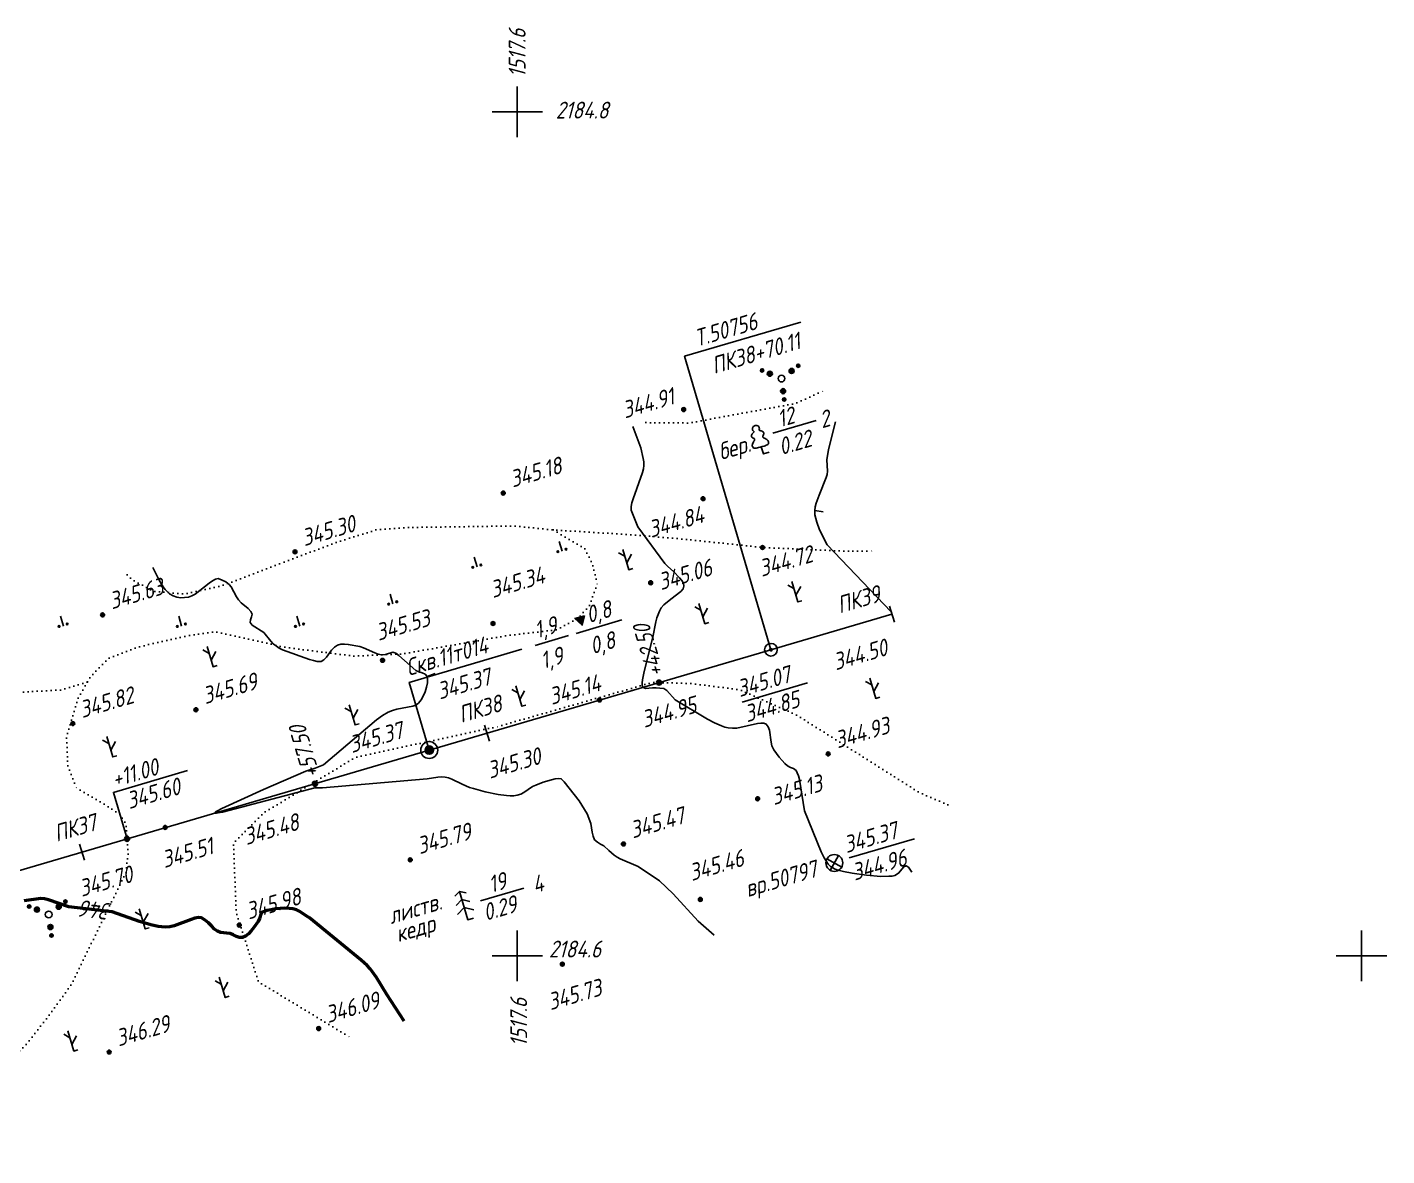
# Model space of a CAD drawing. Extents: x 1515794 to 1517806, y 2183977 to 2184820.
# Drawn here: x 1517483.9 to 1517806, y 2184552.6 to 2184820.1 of the extents above; entities that cross this region are included whole.
import ezdxf
from ezdxf.enums import TextEntityAlignment as Align

# ---------------------------------------------------------------- set-up
doc = ezdxf.new("R2010")
doc.units = 0
doc.linetypes.add('ИИDot', pattern=[1, 0, -1])
for name, color, linetype, lineweight in [('ИИ_ГЕОПУНКТ_025', 7, 'Continuous', 25), ('ИИ_ГЕОСЕТКА_025', 3, 'Continuous', 25), ('ИИ_КОНТУР_025', 7, 'ИИDot', 25), ('ИИ_ОТМЕТКА_025', 7, 'Continuous', 25), ('ИИ_ПИКЕТАЖ_025', 7, 'Continuous', 25), ('ИИ_РЕЛЬЕФ_025', 34, 'Continuous', 25), ('ИИ_РЕЛЬЕФ_050', 34, 'Continuous', 50), ('ИИ_СКВАЖИНА_025', 7, 'Continuous', 25), ('ИИ_ТРАССА_ТРУБ_025', 7, 'Continuous', 25), ('ИИ_УГОДЬЯ_025', 7, 'Continuous', 25)]:
    doc.layers.add(name, color=color, linetype=linetype, lineweight=lineweight)
doc.styles.add('VNIPISIMPLEXCUR', font='simplex.shx', dxfattribs={"width": 0.8, "oblique": 15})

# ---------------------------------------------------------------- blocks, each defined once
blk = doc.blocks.new('ИИ053952')
at = {"linetype": 'Continuous', "lineweight": 25}
h = blk.add_hatch(color=0, dxfattribs=at)
edge = h.paths.add_edge_path()
edge.add_arc((-1.31, 2.13), 0.2, 0, 360)
h = blk.add_hatch(color=0, dxfattribs=at)
edge = h.paths.add_edge_path()
edge.add_arc((-0.79, 1.28), 0.3, 0, 360)
h = blk.add_hatch(color=0, dxfattribs=at)
edge = h.paths.add_edge_path()
edge.add_arc((1.5, 0.04), 0.3, 0, 360)
h = blk.add_hatch(color=0, dxfattribs=at)
edge = h.paths.add_edge_path()
edge.add_arc((2.5, 0.07), 0.2, 0, 360)
h = blk.add_hatch(color=0, dxfattribs=at)
edge = h.paths.add_edge_path()
edge.add_arc((-0.71, -1.32), 0.3, 0, 360)
h = blk.add_hatch(color=0, dxfattribs=at)
edge = h.paths.add_edge_path()
edge.add_arc((-1.19, -2.2), 0.2, 0, 360)
at = {"color": 0, "linetype": 'Continuous', "lineweight": 25}
for centre, radius in [((-1.31, 2.13), 0.2), ((-0.79, 1.28), 0.3), ((0, 0), 0.4), ((1.5, 0.04), 0.3), ((2.5, 0.07), 0.2), ((-0.71, -1.32), 0.3), ((-1.19, -2.2), 0.2)]:
    blk.add_circle(centre, radius, dxfattribs=at)
blk = doc.blocks.new('ИИ05407')
at = {"linetype": 'Continuous', "lineweight": 25}
h = blk.add_hatch(color=0, dxfattribs=at)
edge = h.paths.add_edge_path()
edge.add_arc((-0.5, 0.1), 0.1, 0, 360)
h = blk.add_hatch(color=0, dxfattribs=at)
edge = h.paths.add_edge_path()
edge.add_arc((0.5, 0.1), 0.1, 0, 360)
at = {"color": 0, "linetype": 'Continuous', "lineweight": 25}
blk.add_lwpolyline([(0, 0), (0, 1.2)], dxfattribs=at)
for centre in [(-0.5, 0.1), (0.5, 0.1)]:
    blk.add_circle(centre, 0.1, dxfattribs=at)
blk = doc.blocks.new('PICKET')
at = {"color": 0, "linetype": 'Continuous', "lineweight": 25}
for p, q in [((-0.23, 0), (0.23, 0)), ((0, 0.23), (0, -0.23))]:
    blk.add_line(p, q, dxfattribs=at)
blk.add_circle((0, 0), 0.23, dxfattribs=at)
at = {"color": 0, "linetype": 'Continuous', "style": 'VNIPISIMPLEXCUR', "oblique": 15, "width": 0.8}
blk.add_attdef('OTMETKA', (1.25, 0.3), '', height=2, dxfattribs=at)
at = {"color": 8, "linetype": 'Continuous', "style": 'VNIPISIMPLEXCUR', "oblique": 15, "width": 0.8, "flags": 1}
blk.add_attdef('NOMER', (1.25, -2.7), '', height=2, dxfattribs=at)
blk = doc.blocks.new('ИИ05383')
at = {"color": 0, "linetype": 'Continuous', "lineweight": 25}
for points in [[(0, 1.66), (-0.59, 2.25)], [(0.5, 0), (0, 0), (0, 2.5)], [(0, 0.83), (0.83, 1.66)]]:
    blk.add_lwpolyline(points, dxfattribs=at)
blk = doc.blocks.new('ИИ053672А')
at = {"color": 0, "linetype": 'Continuous'}
for points in [[(0.7, 3.1), (0, 3.5), (-0.7, 3.1)], [(0, 3.5), (0, 0), (0.7, 0)], [(0.85, 2.01), (0, 2.5), (-0.85, 2.01)], [(1, 0.92), (0, 1.5), (-1, 0.92)]]:
    blk.add_lwpolyline(points, dxfattribs=at)
at = {"color": 0, "linetype": 'Continuous', "style": 'VNIPISIMPLEXCUR', "oblique": 15, "width": 0.8}
blk.add_attdef('RACE1', text='', height=2, dxfattribs=at).set_placement((-2, 2.25), align=Align.RIGHT)
blk.add_attdef('HEIGHT', (2, 2.25), '', height=2, dxfattribs=at)
blk.add_attdef('DISTANCE', text='', height=2, dxfattribs=at).set_placement((8.5, 1.75), align=Align.MIDDLE_LEFT)
blk.add_attdef('RACE2', text='', height=2, dxfattribs=at).set_placement((-2, 1.25), align=Align.TOP_RIGHT)
blk.add_attdef('THICKNESS', text='', height=2, dxfattribs=at).set_placement((2, 1.25), align=Align.TOP_LEFT)
blk = doc.blocks.new('ИИ050052Р')
at = {"linetype": 'Continuous', "lineweight": 25}
h = blk.add_hatch(color=0, dxfattribs=at)
edge = h.paths.add_edge_path()
edge.add_arc((0, 0), 0.15, 0, 360)
at = {"color": 0, "linetype": 'Continuous', "lineweight": 25}
for radius in [0.75, 0.15]:
    blk.add_circle((0, 0), radius, dxfattribs=at)
at = {"color": 0, "linetype": 'Continuous', "style": 'VNIPISIMPLEXCUR', "oblique": 15, "width": 0.8}
for tag, p in [('CENTRE', (1.45, 0.7)), ('HEIGHT', (1.45, -2.7))]:
    blk.add_attdef(tag, p, '', height=2, dxfattribs=at)
for tag, p in [('NUMBER', (-2, -1)), ('STATIONING', (-2, -4.4)), ('ALPHA', (-2, -7.8))]:
    blk.add_attdef(tag, text='', height=2, dxfattribs=at).set_placement(p, align=Align.RIGHT)
at = {"color": 253, "linetype": 'Continuous', "style": 'VNIPISIMPLEXCUR', "oblique": 15, "width": 0.8, "flags": 1}
blk.add_attdef('NOTE', text='', height=1.6, dxfattribs=at).set_placement((-2, -10.8), align=Align.RIGHT)
blk = doc.blocks.new('ИИ15001')
at = {"color": 0, "linetype": 'Continuous', "lineweight": 25}
blk.add_lwpolyline([(0, 1), (0, -1)], dxfattribs=at)
at = {"color": 0, "linetype": 'Continuous', "lineweight": 25, "style": 'VNIPISIMPLEXCUR', "oblique": 15, "width": 0.8}
blk.add_attdef('STATIONING', text='', height=2, dxfattribs=at).set_placement((0, 2), align=Align.CENTER)
at = {"color": 7, "linetype": 'Continuous', "lineweight": 25, "style": 'VNIPISIMPLEXCUR', "oblique": 15, "width": 0.8}
blk.add_attdef('HEIGHT', text='', height=2, dxfattribs=at).set_placement((0, -2), align=Align.TOP_CENTER)
blk = doc.blocks.new('ИИ15002')
at = {"linetype": 'Continuous', "lineweight": 25}
h = blk.add_hatch(color=0, dxfattribs=at)
edge = h.paths.add_edge_path()
edge.add_arc((0, 0), 0.3, 0, 360)
at = {"color": 0, "linetype": 'Continuous', "lineweight": 25}
blk.add_circle((0, 0), 0.3, dxfattribs=at)
at = {"color": 0, "linetype": 'Continuous', "style": 'VNIPISIMPLEXCUR', "oblique": 15, "width": 0.8}
blk.add_attdef('STATIONING', (1, 1.3), '', height=2, rotation=90, dxfattribs=at)
at = {"color": 7, "linetype": 'Continuous', "style": 'VNIPISIMPLEXCUR', "oblique": 15, "width": 0.8}
blk.add_attdef('HEIGHT', text='', height=2, dxfattribs=at).set_placement((0, -1.3), align=Align.TOP_CENTER)
blk = doc.blocks.new('ИИ25001')
at = {"linetype": 'Continuous'}
h = blk.add_hatch(color=0, dxfattribs=at)
edge = h.paths.add_edge_path()
edge.add_arc((0, 0), 0.5, 0, 360)
at = {"color": 0, "linetype": 'Continuous'}
for radius in [1, 0.5]:
    blk.add_circle((0, 0), radius, dxfattribs=at)
at = {"color": 0, "style": 'VNIPISIMPLEXCUR', "oblique": 15, "width": 0.8}
for tag, p in [('NUMBER', (2, 0.7)), ('STS', (14.22, 0.7)), ('EGWL', (38.32, 0.7)), ('TFS', (19.08, -1)), ('HEIGHT', (2, -2.7)), ('FS', (14.22, -2.7)), ('AGWL', (36.59, -2.7))]:
    blk.add_attdef(tag, p, '', height=2, dxfattribs=at)
at = {"color": 253, "style": 'VNIPISIMPLEXCUR', "oblique": 15, "width": 0.8, "flags": 1}
for tag, p in [('DATE', (-2.5, -0.8)), ('NOTE1', (-2.5, -3.2)), ('NOTE2', (-2.5, -5.6))]:
    blk.add_attdef(tag, text='', height=1.6, dxfattribs=at).set_placement(p, align=Align.RIGHT)
blk = doc.blocks.new('ИИ050117Р')
at = {"color": 0, "linetype": 'Continuous', "lineweight": 25}
for points in [[(-0.71, -0.71), (0.71, 0.71)], [(-0.71, 0.71), (0.71, -0.71)]]:
    blk.add_lwpolyline(points, dxfattribs=at)
blk.add_circle((0, 0), 1, dxfattribs=at)
at = {"color": 0, "linetype": 'Continuous', "style": 'VNIPISIMPLEXCUR', "oblique": 15, "width": 0.8}
for tag, p in [('CENTRE', (1.7, 0.7)), ('HEIGHT', (1.7, -2.7))]:
    blk.add_attdef(tag, p, '', height=2, dxfattribs=at)
blk.add_attdef('NUMBER', text='', height=2, dxfattribs=at).set_placement((-2.25, -1), align=Align.RIGHT)
at = {"color": 253, "linetype": 'Continuous', "style": 'VNIPISIMPLEXCUR', "oblique": 15, "width": 0.8, "flags": 1}
blk.add_attdef('NOTE', text='', height=1.6, dxfattribs=at).set_placement((-2.25, -4), align=Align.RIGHT)
blk = doc.blocks.new('ИИ053296')
at = {"color": 0, "linetype": 'Continuous', "lineweight": 25}
blk.add_lwpolyline([(0, 0), (1, 0)], dxfattribs=at)
blk = doc.blocks.new('ИИ05012')
at = {"color": 0, "linetype": 'Continuous', "flags": 128}
for points in [[(0, 3), (0, -3)], [(-3, 0), (3, 0)]]:
    blk.add_lwpolyline(points, dxfattribs=at)
blk = doc.blocks.new('ИИ053671А')
at = {"color": 0, "linetype": 'Continuous'}
blk.add_lwpolyline([(0, 0.88), (0.13, 0.88), (0.34, 0.88), (0.48, 0.88), (0.61, 0.89), (0.73, 0.91), (0.82, 0.94), (0.91, 1), (0.96, 1.07), (0.98, 1.15), (0.99, 1.23), (0.99, 1.29), (0.96, 1.38), (0.93, 1.45), (0.88, 1.52), (0.8, 1.61), (0.72, 1.69), (0.65, 1.77), (0.57, 1.84), (0.54, 1.89), (0.51, 1.93), (0.5, 1.97), (0.5, 1.99), (0.52, 2.02), (0.55, 2.05), (0.61, 2.12), (0.68, 2.2), (0.73, 2.29), (0.75, 2.37), (0.74, 2.44), (0.71, 2.52), (0.67, 2.58), (0.63, 2.62), (0.6, 2.65), (0.55, 2.68), (0.5, 2.71), (0.41, 2.76), (0.36, 2.79), (0.34, 2.81), (0.32, 2.83), (0.32, 2.85), (0.32, 2.87), (0.34, 2.89), (0.35, 2.93), (0.37, 2.97), (0.4, 3.03), (0.41, 3.1), (0.41, 3.19), (0.4, 3.25), (0.36, 3.32), (0.32, 3.38), (0.28, 3.41), (0.25, 3.44), (0.18, 3.48), (0.13, 3.49), (0.07, 3.5), (0, 3.5), (-0.07, 3.5), (-0.13, 3.49), (-0.18, 3.48), (-0.25, 3.44), (-0.28, 3.41), (-0.32, 3.38), (-0.36, 3.32), (-0.4, 3.25), (-0.41, 3.19), (-0.41, 3.1), (-0.4, 3.03), (-0.37, 2.97), (-0.35, 2.93), (-0.34, 2.89), (-0.32, 2.87), (-0.32, 2.85), (-0.32, 2.83), (-0.34, 2.81), (-0.36, 2.79), (-0.41, 2.76), (-0.5, 2.71), (-0.55, 2.68), (-0.6, 2.65), (-0.63, 2.62), (-0.67, 2.58), (-0.71, 2.52), (-0.74, 2.44), (-0.75, 2.37), (-0.73, 2.29), (-0.68, 2.2), (-0.61, 2.12), (-0.55, 2.05), (-0.52, 2.02), (-0.5, 1.99), (-0.5, 1.97), (-0.51, 1.93), (-0.54, 1.89), (-0.57, 1.84), (-0.65, 1.77), (-0.72, 1.69), (-0.8, 1.61), (-0.88, 1.52), (-0.93, 1.45), (-0.96, 1.38), (-0.99, 1.29), (-0.99, 1.23), (-0.98, 1.15), (-0.96, 1.07), (-0.91, 1), (-0.82, 0.94), (-0.73, 0.91), (-0.61, 0.89), (-0.48, 0.88), (-0.34, 0.88), (-0.13, 0.88)], close=True, dxfattribs=at)
blk.add_lwpolyline([(0, 0.88), (0, 0), (0.7, 0)], dxfattribs=at)
at = {"color": 0, "linetype": 'Continuous', "style": 'VNIPISIMPLEXCUR', "oblique": 15, "width": 0.8}
blk.add_attdef('RACE1', text='', height=2, dxfattribs=at).set_placement((-2, 2.25), align=Align.RIGHT)
blk.add_attdef('HEIGHT', (2, 2.25), '', height=2, dxfattribs=at)
blk.add_attdef('DISTANCE', text='', height=2, dxfattribs=at).set_placement((8.5, 1.75), align=Align.MIDDLE_LEFT)
blk.add_attdef('RACE2', text='', height=2, dxfattribs=at).set_placement((-2, 1.25), align=Align.TOP_RIGHT)
blk.add_attdef('THICKNESS', text='', height=2, dxfattribs=at).set_placement((2, 1.25), align=Align.TOP_LEFT)
blk = doc.blocks.new('ИИ25002')
at = {"linetype": 'Continuous', "lineweight": 25}
blk.add_hatch(color=0, dxfattribs=at).paths.add_polyline_path([(0.58, 1), (-0.58, 1), (0, 0)])
at = {"color": 0, "linetype": 'Continuous', "lineweight": 25, "flags": 128}
blk.add_lwpolyline([(0.58, 1), (-0.58, 1), (0, 0)], close=True, dxfattribs=at)

msp = doc.modelspace()

# ---------------------------------------------------------------- linework, layer by layer
at = {"layer": 'ИИ_ГЕОПУНКТ_025'}
for points in [[(1517660.08, 2184672.54), (1517639.646, 2184742.099), (1517667.175, 2184750.186)], [(1517653.256, 2184660.144), (1517668.732, 2184664.69)], [(1517678.647, 2184623.197), (1517694.123, 2184627.743)]]:
    msp.add_lwpolyline(points, dxfattribs=at)
at = {"layer": 'ИИ_КОНТУР_025', "flags": 128}
for points in [[(1517630.417, 2184726.361), (1517640.716, 2184726.259), (1517665.872, 2184730.882), (1517673.138, 2184734.138)], [(1517608.472, 2184700.922), (1517615.976, 2184696.487), (1517617.772, 2184692.896), (1517618.935, 2184688.144), (1517617.138, 2184683.076), (1517614.496, 2184680.013), (1517609.318, 2184677.268), (1517597.693, 2184675.895), (1517572.846, 2184671.551), (1517561.326, 2184671.023), (1517544.734, 2184673.135), (1517528.431, 2184676.825), (1517521.54, 2184675.775), (1517510.51, 2184673.26), (1517503.182, 2184670.524), (1517498.815, 2184666.086), (1517495.928, 2184660.982), (1517493.21, 2184652), (1517493.489, 2184645.033), (1517495.534, 2184639.831), (1517500.74, 2184636.766), (1517505.761, 2184633.607), (1517507.248, 2184631.378), (1517507.804, 2184624.278), (1517507.246, 2184619.726), (1517494.348, 2184593.216), (1517488.977, 2184585.749), (1517484.073, 2184579.449), (1517474.368, 2184569.728), (1517467.595, 2184560.861), (1517464.75, 2184552.61)], [(1517507.555, 2184690.26), (1517508.553, 2184689.245), (1517513.721, 2184686.391), (1517521.251, 2184685.731), (1517529.903, 2184687.645), (1517556.672, 2184697.823), (1517566.712, 2184700.991), (1517574.572, 2184701.519), (1517599.067, 2184701.872), (1517608.472, 2184700.922), (1517628.269, 2184699.709), (1517641.088, 2184698.581), (1517658.1, 2184696.76), (1517678.75, 2184695.854), (1517684.358, 2184695.944)], [(1517498.096, 2184664.815), (1517491.994, 2184663.002), (1517460.718, 2184661.304), (1517414.823, 2184660.964), (1517408.181, 2184661.062)], [(1517702.031, 2184635.785), (1517695.283, 2184638.659), (1517666.344, 2184656.964), (1517652.602, 2184663.078), (1517641.171, 2184664.526), (1517632.027, 2184664.795), (1517595.206, 2184654.282), (1517561.673, 2184647.055), (1517539.975, 2184633.914), (1517532.742, 2184626.687), (1517533.4, 2184610.261), (1517538.66, 2184593.835), (1517560.348, 2184580.7)]]:
    msp.add_lwpolyline(points, dxfattribs=at)
at = {"layer": 'ИИ_ПИКЕТАЖ_025', "color": 4, "elevation": 345.6}
msp.add_lwpolyline([(1517507.535, 2184627.718), (1517504.301, 2184638.728), (1517521.856, 2184643.885)], dxfattribs=at)
at = {"layer": 'ИИ_РЕЛЬЕФ_025'}
for points, elevation in [([(1517693.447, 2184619.807), (1517692.655, 2184621.031), (1517692.106, 2184621.353), (1517691.546, 2184621.077), (1517690.347, 2184619.584), (1517689.422, 2184619.044), (1517688.792, 2184618.92), (1517688.017, 2184618.846), (1517686.123, 2184618.831), (1517682.765, 2184619.085), (1517679.332, 2184619.575), (1517677.306, 2184619.98), (1517675.703, 2184620.411), (1517675.116, 2184620.627), (1517674.183, 2184621.132), (1517673.627, 2184621.728), (1517672.689, 2184623.199), (1517671.965, 2184624.635), (1517668.025, 2184634.36), (1517666.817, 2184641.758), (1517666.596, 2184642.62), (1517666.34, 2184643.346), (1517666.043, 2184643.906), (1517665.425, 2184644.425), (1517664.73, 2184644.641), (1517664.008, 2184645.022), (1517663.402, 2184645.588), (1517662.738, 2184646.294), (1517662.057, 2184647.101), (1517661.401, 2184647.969), (1517660.809, 2184648.858), (1517660.323, 2184649.729), (1517660.112, 2184650.631), (1517659.723, 2184653.512), (1517659.458, 2184654.29), (1517658.992, 2184654.879), (1517658.428, 2184655.114), (1517657.73, 2184655.165), (1517656.921, 2184655.075), (1517651.968, 2184653.976), (1517650.95, 2184653.922), (1517649.975, 2184654.022), (1517649.18, 2184654.217), (1517648.374, 2184654.482), (1517646.733, 2184655.187), (1517645.061, 2184656.075), (1517637.435, 2184660.705), (1517635.398, 2184662.843), (1517634.677, 2184663.318), (1517633.798, 2184663.447), (1517632.91, 2184663.524), (1517632.013, 2184663.551), (1517630.355, 2184663.39), (1517629.734, 2184663.635), (1517629.597, 2184664.062), (1517629.579, 2184664.675), (1517629.663, 2184665.446), (1517630.058, 2184667.343), (1517632.112, 2184675.534), (1517632.848, 2184679.19), (1517633.079, 2184680.064), (1517633.35, 2184680.904), (1517633.674, 2184681.7), (1517634.061, 2184682.442), (1517634.742, 2184683.143), (1517636.398, 2184684.488), (1517638.76, 2184686.366), (1517639.256, 2184686.979), (1517639.461, 2184687.626), (1517639.354, 2184688.28), (1517639.001, 2184688.943), (1517638.461, 2184689.613), (1517637.042, 2184690.963), (1517635.547, 2184692.316), (1517634.912, 2184692.989), (1517628.543, 2184701.702), (1517626.943, 2184705.629), (1517626.986, 2184706.459), (1517627.167, 2184707.344), (1517627.45, 2184708.268), (1517629.646, 2184714.553), (1517629.858, 2184715.385), (1517629.967, 2184716.22), (1517629.943, 2184717.048), (1517629.82, 2184717.878), (1517629.275, 2184720.373), (1517627.345, 2184725.458)], 345), ([(1517688.584, 2184681.559), (1517673.379, 2184697.377), (1517671.628, 2184700.976), (1517670.966, 2184702.761), (1517670.684, 2184703.635), (1517670.496, 2184704.535), (1517670.456, 2184705.521), (1517670.568, 2184706.367), (1517670.803, 2184707.275), (1517671.504, 2184709.207), (1517673.184, 2184713.377), (1517673.383, 2184714.066), (1517673.456, 2184714.857), (1517673.364, 2184717.544), (1517673.722, 2184719.974), (1517675.359, 2184726.579)], 344.5), ([(1517646.608, 2184604.898), (1517642.834, 2184608.239), (1517636.925, 2184614.666), (1517633.662, 2184617.798), (1517628.616, 2184621.187), (1517624.364, 2184622.975), (1517623.618, 2184623.395), (1517622.924, 2184623.881), (1517621.698, 2184624.951), (1517620.508, 2184626.043), (1517619.721, 2184626.478), (1517618.981, 2184626.967), (1517618.298, 2184627.519), (1517617.943, 2184628.329), (1517617.747, 2184629.317), (1517617.45, 2184631.4), (1517616.549, 2184633.686), (1517614.68, 2184636.728), (1517611.073, 2184641.228), (1517610.401, 2184641.947), (1517609.783, 2184642.015), (1517608.995, 2184641.934), (1517608.089, 2184641.739), (1517606.137, 2184641.136), (1517604.356, 2184640.472), (1517603.595, 2184640.093), (1517601.567, 2184638.671), (1517600.822, 2184638.286), (1517599.965, 2184638.037), (1517599.196, 2184637.952), (1517598.343, 2184637.94), (1517597.423, 2184637.993), (1517595.448, 2184638.256), (1517592.394, 2184638.903), (1517589.625, 2184639.628), (1517588.697, 2184639.93), (1517586.932, 2184640.705), (1517584.476, 2184641.871), (1517583.699, 2184642.148), (1517582.938, 2184642.322), (1517582.035, 2184642.384), (1517581.176, 2184642.326), (1517578.676, 2184641.946), (1517553.878, 2184639.827), (1517552.009, 2184639.831), (1517530.183, 2184634.06), (1517529.095, 2184633.868), (1517528.727, 2184633.833), (1517528.488, 2184633.844), (1517528.387, 2184633.903), (1517528.432, 2184634.016), (1517528.621, 2184634.18), (1517528.946, 2184634.392), (1517529.961, 2184634.943), (1517539.857, 2184639.391), (1517549.862, 2184643.78), (1517552.118, 2184644.483), (1517554.112, 2184645.243), (1517566.668, 2184655.94), (1517568.085, 2184656.927), (1517569.42, 2184657.727), (1517570.446, 2184658.179), (1517571.474, 2184658.472), (1517575.219, 2184659.13), (1517575.968, 2184659.433), (1517576.604, 2184659.899), (1517577.194, 2184660.631), (1517577.719, 2184661.556), (1517578.157, 2184662.593), (1517578.487, 2184663.661), (1517578.687, 2184664.678), (1517578.737, 2184665.563), (1517578.613, 2184666.236), (1517578.148, 2184666.73), (1517577.478, 2184667.074), (1517576.678, 2184667.324), (1517575.93, 2184667.612), (1517571.951, 2184671.203), (1517571.207, 2184671.695), (1517570.511, 2184671.978), (1517568.759, 2184671.434), (1517567.793, 2184671.35), (1517567.033, 2184671.503), (1517566.212, 2184671.816), (1517563.56, 2184673.027), (1517562.674, 2184673.296), (1517559.957, 2184673.817), (1517559.054, 2184673.88), (1517558.192, 2184673.829), (1517557.395, 2184673.628), (1517556.665, 2184673.165), (1517555.998, 2184672.451), (1517554.772, 2184670.802), (1517554.17, 2184670.13), (1517553.545, 2184669.738), (1517552.609, 2184669.791), (1517551.672, 2184669.96), (1517550.735, 2184670.226), (1517544.381, 2184672.552), (1517543.614, 2184672.936), (1517542.934, 2184673.351), (1517542.185, 2184673.952), (1517541.564, 2184674.6), (1517539.922, 2184676.623), (1517537.205, 2184678.37), (1517536.721, 2184678.995), (1517536.798, 2184679.642), (1517537.027, 2184680.318), (1517537.213, 2184681.002), (1517536.846, 2184681.637), (1517536.195, 2184682.29), (1517534.594, 2184683.652), (1517533.923, 2184684.363), (1517533.438, 2184685.102), (1517532.202, 2184687.426), (1517531.711, 2184688.026), (1517530.925, 2184688.646), (1517530.042, 2184689.049), (1517529.138, 2184689.401), (1517528.505, 2184689.242), (1517527.79, 2184688.863), (1517527.012, 2184688.324), (1517523.661, 2184685.747), (1517522.858, 2184685.293), (1517522.109, 2184685.033), (1517521.159, 2184684.89), (1517520.238, 2184684.867), (1517519.341, 2184684.99), (1517518.465, 2184685.286), (1517517.607, 2184685.784), (1517517.091, 2184686.224), (1517516.588, 2184686.785), (1517516.097, 2184687.452), (1517515.142, 2184689.042), (1517513.64, 2184692.048)], 345.5)]:
    msp.add_lwpolyline(points, dxfattribs=dict(at, elevation=elevation))
at = {"layer": 'ИИ_РЕЛЬЕФ_050', "elevation": 346}
msp.add_lwpolyline([(1517573.221, 2184584.482), (1517569.052, 2184590.865), (1517566.614, 2184594.875), (1517565.613, 2184596.299), (1517565.102, 2184596.934), (1517564.415, 2184597.68), (1517563.01, 2184598.949), (1517550.781, 2184609.02), (1517550.005, 2184609.485), (1517548.492, 2184610.475), (1517547.679, 2184610.879), (1517546.776, 2184611.141), (1517545.913, 2184611.239), (1517544.906, 2184611.262), (1517543.817, 2184611.216), (1517542.708, 2184611.106), (1517541.64, 2184610.938), (1517540.675, 2184610.718), (1517539.875, 2184610.45), (1517539.301, 2184610.139), (1517538.895, 2184608.844), (1517538.577, 2184608.142), (1517537.596, 2184606.723), (1517536.958, 2184605.931), (1517536.274, 2184605.204), (1517535.584, 2184604.636), (1517534.926, 2184604.318), (1517534.188, 2184604.355), (1517533.442, 2184604.58), (1517532.691, 2184604.95), (1517531.941, 2184605.267), (1517529.687, 2184605.568), (1517528.939, 2184605.83), (1517528.224, 2184606.356), (1517527.549, 2184607.103), (1517526.804, 2184607.808), (1517526.02, 2184608.465), (1517525.198, 2184609.011), (1517524.434, 2184609.064), (1517523.599, 2184608.927), (1517522.704, 2184608.65), (1517518.716, 2184607.127), (1517517.669, 2184606.889), (1517516.621, 2184606.808), (1517515.794, 2184606.853), (1517514.944, 2184606.96), (1517513.189, 2184607.332), (1517510.457, 2184608.172), (1517503.99, 2184610.395), (1517493.765, 2184611.587), (1517488.955, 2184613.258), (1517488.006, 2184613.481), (1517487.069, 2184613.602), (1517483.184, 2184613.024)], dxfattribs=at)
at = {"layer": 'ИИ_СКВАЖИНА_025', "flags": 128}
for points in [[(1517613.952, 2184676.425), (1517624.79, 2184679.608)], [(1517604.189, 2184673.556), (1517612.097, 2184675.879)], [(1517579.131, 2184648.755), (1517574.414, 2184664.81), (1517601.065, 2184672.639)]]:
    msp.add_lwpolyline(points, dxfattribs=at)
at = {"layer": 'ИИ_ТРАССА_ТРУБ_025', "color": 4}
msp.add_lwpolyline([(1517313.463, 2184570.686), (1517415.31, 2184600.62), (1517660.08, 2184672.54), (1517688.758, 2184680.966)], dxfattribs=at)
at = {"layer": 'ИИ_УГОДЬЯ_025'}
for points in [[(1517660.561, 2184723.85), (1517670.825, 2184726.865)], [(1517591.286, 2184612.996), (1517601.55, 2184616.011)]]:
    msp.add_lwpolyline(points, dxfattribs=at)

# ---------------------------------------------------------------- block references
at = {"layer": 'ИИ_ГЕОПУНКТ_025'}
ref = msp.add_blockref('ИИ050052Р', (1517660.08, 2184672.54, 344.85), dxfattribs=dict(at, xscale=2, yscale=2, zscale=2, rotation=16.37083333333333))
ref.add_attrib('NUMBER', 'Т.50756', dxfattribs={"layer": '0', "color": 0, "linetype": 'Continuous', "height": 4, "rotation": 16.37083, "style": 'VNIPISIMPLEXCUR', "oblique": 15, "width": 0.8}).set_placement((1517657.191, 2184748.613), align=Align.RIGHT)
ref.add_attrib('CENTRE', '345.07', (1517652.696, 2184661.293), dxfattribs={"layer": '0', "color": 0, "linetype": 'Continuous', "height": 4, "rotation": 16.37083, "style": 'VNIPISIMPLEXCUR', "oblique": 15, "width": 0.8})
ref.add_attrib('HEIGHT', '344.85', (1517654.433, 2184655.311), dxfattribs={"layer": '0', "color": 0, "linetype": 'Continuous', "height": 4, "rotation": 16.37083, "style": 'VNIPISIMPLEXCUR', "oblique": 15, "width": 0.8})
ref.add_attrib('STATIONING', 'ПК38+70.11', dxfattribs={"layer": '0', "color": 0, "linetype": 'Continuous', "height": 4, "rotation": 16.37083, "style": 'VNIPISIMPLEXCUR', "oblique": 15, "width": 0.8}).set_placement((1517667.352, 2184743.935), align=Align.RIGHT)
ref = msp.add_blockref('ИИ050117Р', (1517675.11, 2184622.01, 344.96), dxfattribs=dict(at, xscale=2, yscale=2, zscale=2, rotation=16.37076308849691))
ref.add_attrib('NUMBER', 'вр.50797', dxfattribs={"layer": '0', "color": 0, "linetype": 'Continuous', "height": 4, "rotation": 16.37076, "style": 'VNIPISIMPLEXCUR', "oblique": 15, "width": 0.8}).set_placement((1517671.356, 2184618.823), align=Align.RIGHT)
ref.add_attrib('CENTRE', '345.37', (1517677.978, 2184624.312), dxfattribs={"layer": '0', "color": 0, "linetype": 'Continuous', "height": 4, "rotation": 16.37076, "style": 'VNIPISIMPLEXCUR', "oblique": 15, "width": 0.8})
ref.add_attrib('HEIGHT', '344.96', (1517679.894, 2184617.787), dxfattribs={"layer": '0', "color": 0, "linetype": 'Continuous', "height": 4, "rotation": 16.37076, "style": 'VNIPISIMPLEXCUR', "oblique": 15, "width": 0.8})
at = {"layer": 'ИИ_ГЕОСЕТКА_025', "xscale": 2, "yscale": 2, "zscale": 2}
for p in [(1517600, 2184800), (1517600, 2184600), (1517800, 2184600)]:
    msp.add_blockref('ИИ05012', p, dxfattribs=at)
at = {"layer": 'ИИ_ОТМЕТКА_025'}
ref = msp.add_blockref('PICKET', (1517639.41, 2184729.45, 344.91), dxfattribs=dict(at, xscale=2, yscale=2, zscale=2, rotation=16.37083333333333))
ref.add_attrib('OTMETKA', '344.91', (1517625.51, 2184727.317, 344.91), dxfattribs={"layer": '0', "color": 0, "linetype": 'Continuous', "height": 4, "rotation": 16.37083, "style": 'VNIPISIMPLEXCUR', "oblique": 15, "width": 0.8})
at = {"layer": 'ИИ_ОТМЕТКА_025', "xscale": 2, "yscale": 2, "zscale": 2, "rotation": 16.37083333333333}
for p, values in [((1517596.67, 2184709.66, 345.18), {'OTMETKA': '345.18'}), ((1517547.33, 2184695.75, 345.3), {'OTMETKA': '345.30'}), ((1517501.74, 2184680.8, 345.63), {'OTMETKA': '345.63'}), ((1517523.85, 2184658.32, 345.69), {'OTMETKA': '345.69'}), ((1517494.68, 2184655.03, 345.82), {'OTMETKA': '345.82'}), ((1517673.65, 2184647.85, 344.93), {'OTMETKA': '344.93'}), ((1517574.64, 2184622.76, 345.79), {'OTMETKA': '345.79'}), ((1517625.133, 2184626.502, 345.47), {'OTMETKA': '345.47'}), ((1517534.121, 2184607.282, 345.98), {'OTMETKA': '345.98'}), ((1517552.94, 2184582.76, 346.09), {'OTMETKA': '346.09'}), ((1517503.3, 2184577.2, 346.29), {'OTMETKA': '346.29'})]:
    msp.add_blockref('PICKET', p, dxfattribs=at).add_auto_attribs(values)
at = {"layer": 'ИИ_ОТМЕТКА_025'}
ref = msp.add_blockref('PICKET', (1517644, 2184708.33, 344.84), dxfattribs=dict(at, xscale=2, yscale=2, zscale=2, rotation=16.37083333333333))
ref.add_attrib('OTMETKA', '344.84', (1517631.703, 2184699.037, 344.84), dxfattribs={"layer": '0', "color": 0, "linetype": 'Continuous', "height": 4, "rotation": 16.37083, "style": 'VNIPISIMPLEXCUR', "oblique": 15, "width": 0.8})
ref = msp.add_blockref('PICKET', (1517658.1, 2184696.76, 344.72), dxfattribs=dict(at, xscale=2, yscale=2, zscale=2, rotation=16.37083333333333))
ref.add_attrib('OTMETKA', '344.72', (1517657.903, 2184689.785, 344.72), dxfattribs={"layer": '0', "color": 0, "linetype": 'Continuous', "height": 4, "rotation": 16.37083, "style": 'VNIPISIMPLEXCUR', "oblique": 15, "width": 0.8})
ref = msp.add_blockref('PICKET', (1517631.6, 2184688.41, 345.06), dxfattribs=dict(at, xscale=2, yscale=2, zscale=2, rotation=16.37083333333333))
ref.add_attrib('OTMETKA', '345.06', (1517634.02, 2184686.61, 345.06), dxfattribs={"layer": '0', "color": 0, "linetype": 'Continuous', "height": 4, "rotation": 16.37083, "style": 'VNIPISIMPLEXCUR', "oblique": 15, "width": 0.8})
ref = msp.add_blockref('PICKET', (1517594.24, 2184678.76, 345.34), dxfattribs=dict(at, xscale=2, yscale=2, zscale=2, rotation=16.37083333333333))
ref.add_attrib('OTMETKA', '345.34', (1517594.209, 2184684.758, 345.34), dxfattribs={"layer": '0', "color": 0, "linetype": 'Continuous', "height": 4, "rotation": 16.37083, "style": 'VNIPISIMPLEXCUR', "oblique": 15, "width": 0.8})
ref = msp.add_blockref('PICKET', (1517568.07, 2184670.035, 345.53), dxfattribs=dict(at, xscale=2, yscale=2, zscale=2, rotation=16.37083333333333))
ref.add_attrib('OTMETKA', '345.53', (1517567.109, 2184674.621, 345.53), dxfattribs={"layer": '0', "color": 0, "linetype": 'Continuous', "height": 4, "rotation": 16.37083, "style": 'VNIPISIMPLEXCUR', "oblique": 15, "width": 0.8})
ref = msp.add_blockref('PICKET', (1517619.45, 2184660.62, 345.14), dxfattribs=dict(at, xscale=2, yscale=2, zscale=2, rotation=16.37083333333333))
ref.add_attrib('OTMETKA', '345.14', (1517608.146, 2184659.43, 7.24), dxfattribs={"layer": '0', "color": 0, "linetype": 'Continuous', "height": 4, "rotation": 16.37083, "style": 'VNIPISIMPLEXCUR', "oblique": 15, "width": 0.8})
ref = msp.add_blockref('PICKET', (1517579.128, 2184648.765, 345.37), dxfattribs=dict(at, xscale=2, yscale=2, zscale=2, rotation=16.37083333333333))
ref.add_attrib('OTMETKA', '345.37', (1517560.803, 2184648.03, 345.37), dxfattribs={"layer": '0', "color": 0, "linetype": 'Continuous', "height": 4, "rotation": 16.37083, "style": 'VNIPISIMPLEXCUR', "oblique": 15, "width": 0.8})
ref = msp.add_blockref('PICKET', (1517656.93, 2184637.23, 345.13), dxfattribs=dict(at, xscale=2, yscale=2, zscale=2, rotation=16.37083333333333))
ref.add_attrib('OTMETKA', '345.13', (1517660.784, 2184635.681, 345.13), dxfattribs={"layer": '0', "color": 0, "linetype": 'Continuous', "height": 4, "rotation": 16.37083, "style": 'VNIPISIMPLEXCUR', "oblique": 15, "width": 0.8})
ref = msp.add_blockref('PICKET', (1517516.57, 2184630.43, 345.51), dxfattribs=dict(at, xscale=2, yscale=2, zscale=2, rotation=16.37083333333333))
ref.add_attrib('OTMETKA', '345.51', (1517516.397, 2184620.775, 7.61), dxfattribs={"layer": '0', "color": 0, "linetype": 'Continuous', "height": 4, "rotation": 16.37083, "style": 'VNIPISIMPLEXCUR', "oblique": 15, "width": 0.8})
ref = msp.add_blockref('PICKET', (1517643.35, 2184613.37, 345.46), dxfattribs=dict(at, xscale=2, yscale=2, zscale=2, rotation=16.37083333333333))
ref.add_attrib('OTMETKA', '345.46', (1517641.345, 2184617.7, 345.46), dxfattribs={"layer": '0', "color": 0, "linetype": 'Continuous', "height": 4, "rotation": 16.37083, "style": 'VNIPISIMPLEXCUR', "oblique": 15, "width": 0.8})
ref = msp.add_blockref('PICKET', (1517610.67, 2184598.02, 345.73), dxfattribs=dict(at, xscale=2, yscale=2, zscale=2, rotation=16.37083333333333))
ref.add_attrib('OTMETKA', '345.73', (1517607.868, 2184587.067, 345.73), dxfattribs={"layer": '0', "color": 0, "linetype": 'Continuous', "height": 4, "rotation": 16.37083, "style": 'VNIPISIMPLEXCUR', "oblique": 15, "width": 0.8})
at = {"layer": 'ИИ_ПИКЕТАЖ_025', "color": 4}
ref = msp.add_blockref('ИИ15001', (1517688.758, 2184680.966, 344.5), dxfattribs=dict(at, xscale=2, yscale=2, zscale=2, rotation=16.37319077999998))
ref.add_attrib('STATIONING', 'ПК39', dxfattribs={"layer": '0', "color": 0, "linetype": 'Continuous', "lineweight": 25, "height": 4, "rotation": 16.37319, "style": 'VNIPISIMPLEXCUR', "oblique": 15, "width": 0.8}).set_placement((1517681.344, 2184682.552), align=Align.CENTER)
ref.add_attrib('HEIGHT', '344.50', dxfattribs={"layer": '0', "color": 7, "linetype": 'Continuous', "lineweight": 25, "height": 4, "rotation": 16.37319, "style": 'VNIPISIMPLEXCUR', "oblique": 15, "width": 0.8}).set_placement((1517680.59, 2184673.306), align=Align.TOP_CENTER)
ref = msp.add_blockref('ИИ15002', (1517633.566, 2184664.749, 344.95), dxfattribs=dict(at, xscale=1.999999999999999, yscale=1.999999999999999, zscale=1.999999999999999, rotation=16.37083333333335))
ref.add_attrib('STATIONING', '+42.50', (1517634.817, 2184666.729, 344.95), dxfattribs={"layer": '0', "color": 0, "linetype": 'Continuous', "height": 4, "rotation": 106.37083, "style": 'VNIPISIMPLEXCUR', "oblique": 15, "width": 0.8})
ref.add_attrib('HEIGHT', '344.95', dxfattribs={"layer": '0', "color": 7, "linetype": 'Continuous', "height": 4, "rotation": 16.37083, "style": 'VNIPISIMPLEXCUR', "oblique": 15, "width": 0.8}).set_placement((1517635.283, 2184659.705, 344.95), align=Align.TOP_CENTER)
ref = msp.add_blockref('ИИ15001', (1517592.814, 2184652.775, 345.3), dxfattribs=dict(at, xscale=2, yscale=2, zscale=2, rotation=16.37420431999996))
ref.add_attrib('STATIONING', 'ПК38', dxfattribs={"layer": '0', "color": 0, "linetype": 'Continuous', "lineweight": 25, "height": 4, "rotation": 16.3742, "style": 'VNIPISIMPLEXCUR', "oblique": 15, "width": 0.8}).set_placement((1517591.686, 2184656.613), align=Align.CENTER)
ref.add_attrib('HEIGHT', '345.30', dxfattribs={"layer": '0', "color": 7, "linetype": 'Continuous', "lineweight": 25, "height": 4, "rotation": 16.3742, "style": 'VNIPISIMPLEXCUR', "oblique": 15, "width": 0.8}).set_placement((1517598.558, 2184647.598), align=Align.TOP_CENTER)
ref = msp.add_blockref('ИИ15002', (1517552.036, 2184640.794, 345.48), dxfattribs=dict(at, xscale=1.999999999999999, yscale=1.999999999999999, zscale=1.999999999999999, rotation=16.37083333333334))
ref.add_attrib('STATIONING', '+57.50', (1517553.288, 2184642.774), dxfattribs={"layer": '0', "color": 0, "linetype": 'Continuous', "height": 4, "rotation": 106.37083, "style": 'VNIPISIMPLEXCUR', "oblique": 15, "width": 0.8})
ref.add_attrib('HEIGHT', '345.48', dxfattribs={"layer": '0', "color": 7, "linetype": 'Continuous', "height": 4, "rotation": 16.37083, "style": 'VNIPISIMPLEXCUR', "oblique": 15, "width": 0.8}).set_placement((1517541.073, 2184631.927), align=Align.TOP_CENTER)
ref = msp.add_blockref('ИИ15002', (1517507.535, 2184627.718, 345.6), dxfattribs=dict(at, xscale=1.999999999999999, yscale=1.999999999999999, zscale=1.999999999999999, rotation=16.37083333333335))
ref.add_attrib('STATIONING', '+11.00', (1517504.576, 2184639.866, 345.6), dxfattribs={"layer": '0', "color": 0, "linetype": 'Continuous', "height": 4, "rotation": 16.37083, "style": 'VNIPISIMPLEXCUR', "oblique": 15, "width": 0.8})
ref.add_attrib('HEIGHT', '345.60', dxfattribs={"layer": '0', "color": 7, "linetype": 'Continuous', "height": 4, "rotation": 16.37083, "style": 'VNIPISIMPLEXCUR', "oblique": 15, "width": 0.8}).set_placement((1517513.133, 2184640.396, 345.6), align=Align.TOP_CENTER)
ref = msp.add_blockref('ИИ15001', (1517496.87, 2184624.584, 345.7), dxfattribs=dict(at, xscale=2, yscale=2, zscale=2, rotation=16.37420431999996))
ref.add_attrib('STATIONING', 'ПК37', dxfattribs={"layer": '0', "color": 0, "linetype": 'Continuous', "lineweight": 25, "height": 4, "rotation": 16.3742, "style": 'VNIPISIMPLEXCUR', "oblique": 15, "width": 0.8}).set_placement((1517495.742, 2184628.422), align=Align.CENTER)
ref.add_attrib('HEIGHT', '345.70', dxfattribs={"layer": '0', "color": 7, "linetype": 'Continuous', "lineweight": 25, "height": 4, "rotation": 16.3742, "style": 'VNIPISIMPLEXCUR', "oblique": 15, "width": 0.8}).set_placement((1517501.848, 2184619.599), align=Align.TOP_CENTER)
at = {"layer": 'ИИ_РЕЛЬЕФ_025', "xscale": 2, "yscale": 2, "zscale": 2}
for p, rotation in [((1517670.46, 2184705.554, 344.5), 351.1958514584969), ((1517578.613, 2184666.236, 345.5), 19.31664220342395)]:
    msp.add_blockref('ИИ053296', p, dxfattribs=dict(at, rotation=rotation))
at = {"layer": 'ИИ_СКВАЖИНА_025'}
ref = msp.add_blockref('ИИ25001', (1517579.128, 2184648.765, 345.37), dxfattribs=dict(at, xscale=1.999999999999999, yscale=1.999999999999999, zscale=1.999999999999999, rotation=16.37076308849691))
ref.add_attrib('NUMBER', 'Скв.11т014', (1517574.205, 2184666.272, 345.5), dxfattribs={"layer": '0', "color": 0, "height": 4, "rotation": 16.37076, "style": 'VNIPISIMPLEXCUR', "oblique": 15, "width": 0.8})
ref.add_attrib('HEIGHT', '345.37', (1517581.63, 2184660.705, 345.5), dxfattribs={"layer": '0', "color": 0, "height": 4, "rotation": 16.37076, "style": 'VNIPISIMPLEXCUR', "oblique": 15, "width": 0.8})
ref.add_attrib('STS', '1,9', (1517604.657, 2184675.166, -1.13), dxfattribs={"layer": '0', "color": 0, "height": 4, "rotation": 16.37076, "style": 'VNIPISIMPLEXCUR', "oblique": 15, "width": 0.8})
ref.add_attrib('FS', '1,9', (1517606.112, 2184667.936, -1.13), dxfattribs={"layer": '0', "color": 0, "height": 4, "rotation": 16.37076, "style": 'VNIPISIMPLEXCUR', "oblique": 15, "width": 0.8})
ref.add_attrib('EGWL', '0,8', (1517616.904, 2184678.787, -1.13), dxfattribs={"layer": '0', "color": 0, "height": 4, "rotation": 16.37076, "style": 'VNIPISIMPLEXCUR', "oblique": 15, "width": 0.8})
ref.add_attrib('AGWL', '0,8', (1517617.808, 2184671.412, -1.13), dxfattribs={"layer": '0', "color": 0, "height": 4, "rotation": 16.37076, "style": 'VNIPISIMPLEXCUR', "oblique": 15, "width": 0.8})
at = {"layer": 'ИИ_СКВАЖИНА_025', "xscale": 1.999999999999999, "yscale": 1.999999999999999, "zscale": 1.999999999999999, "rotation": 16.37076308849691}
msp.add_blockref('ИИ25002', (1517615.335, 2184678.351), dxfattribs=at)
at = {"layer": 'ИИ_УГОДЬЯ_025', "xscale": 2, "yscale": 2, "zscale": 2}
for name, p, rotation in [('ИИ053952', (1517662.589, 2184736.796), 155.7060313314981), ('ИИ05407', (1517610.628, 2184695.883), 16.37083333333333), ('ИИ05383', (1517626.409, 2184691.504), 16.37083333333333), ('ИИ05407', (1517590.459, 2184692.153), 16.37083333333333), ('ИИ05407', (1517570.532, 2184683.439), 16.37083333333333), ('ИИ05383', (1517666.478, 2184683.878), 16.37083333333333), ('ИИ05383', (1517644.425, 2184678.715), 16.37083333333333), ('ИИ05407', (1517492.459, 2184678.153), 16.37083333333333), ('ИИ05407', (1517520.459, 2184678.153), 16.37083333333333), ('ИИ05407', (1517548.459, 2184678.153), 16.37083333333333), ('ИИ05383', (1517527.906, 2184668.493), 16.37083333333333), ('ИИ05383', (1517601.071, 2184659.159), 16.37083333333333), ('ИИ05383', (1517684.922, 2184661.013), 16.37083333333333), ('ИИ05383', (1517561.554, 2184654.71), 16.37083333333333), ('ИИ05383', (1517504.142, 2184647.147), 16.37083333333333), ('ИИ053952', (1517488.972, 2184609.808), 276.0371589659434), ('ИИ05383', (1517511.853, 2184606.369), 16.37083333333333), ('ИИ05383', (1517530.782, 2184590.125), 16.37083333333333), ('ИИ05383', (1517494.927, 2184577.414), 16.37083333333333)]:
    msp.add_blockref(name, p, dxfattribs=dict(at, rotation=rotation))
at = {"layer": 'ИИ_УГОДЬЯ_025'}
ref = msp.add_blockref('ИИ053671А', (1517658.291, 2184718.935), dxfattribs=dict(at, xscale=2, yscale=2, rotation=16.37076308849691))
ref.add_attrib('RACE1', 'бер.', dxfattribs={"layer": '0', "color": 0, "linetype": 'Continuous', "height": 4, "rotation": 16.37076, "style": 'VNIPISIMPLEXCUR', "oblique": 15, "width": 0.8}).set_placement((1517655.611, 2184719.602), align=Align.RIGHT)
ref.add_attrib('HEIGHT', '12', (1517662.202, 2184725.204), dxfattribs={"layer": '0', "color": 0, "linetype": 'Continuous', "height": 4, "rotation": 16.37076, "style": 'VNIPISIMPLEXCUR', "oblique": 15, "width": 0.8})
ref.add_attrib('THICKNESS', '0.22', dxfattribs={"layer": '0', "color": 0, "linetype": 'Continuous', "height": 4, "rotation": 16.37076, "style": 'VNIPISIMPLEXCUR', "oblique": 15, "width": 0.8}).set_placement((1517661.424, 2184722.461), align=Align.TOP_LEFT)
ref.add_attrib('DISTANCE', '2', dxfattribs={"layer": '0', "color": 0, "linetype": 'Continuous', "height": 4, "rotation": 16.37076, "style": 'VNIPISIMPLEXCUR', "oblique": 15, "width": 0.8}).set_placement((1517671.63, 2184726.898), align=Align.MIDDLE_LEFT)
ref = msp.add_blockref('ИИ053672А', (1517588.267, 2184608.563), dxfattribs=dict(at, xscale=2, yscale=2, zscale=2, rotation=16.37083333333334))
ref.add_attrib('RACE1', 'листв.', dxfattribs={"layer": '0', "color": 0, "linetype": 'Continuous', "height": 4, "rotation": 16.37083, "style": 'VNIPISIMPLEXCUR', "oblique": 15, "width": 0.8}).set_placement((1517582.43, 2184611.111), align=Align.RIGHT)
ref.add_attrib('RACE2', 'кедр', dxfattribs={"layer": '0', "color": 0, "linetype": 'Continuous', "height": 4, "rotation": 16.37083, "style": 'VNIPISIMPLEXCUR', "oblique": 15, "width": 0.8}).set_placement((1517579.709, 2184609.71), align=Align.TOP_RIGHT)
ref.add_attrib('HEIGHT', '19', (1517593.784, 2184614.858), dxfattribs={"layer": '0', "color": 0, "linetype": 'Continuous', "height": 4, "rotation": 16.37083, "style": 'VNIPISIMPLEXCUR', "oblique": 15, "width": 0.8})
ref.add_attrib('THICKNESS', '0.29', dxfattribs={"layer": '0', "color": 0, "linetype": 'Continuous', "height": 4, "rotation": 16.37083, "style": 'VNIPISIMPLEXCUR', "oblique": 15, "width": 0.8}).set_placement((1517591.4, 2184612.089), align=Align.TOP_LEFT)
ref.add_attrib('DISTANCE', '4', dxfattribs={"layer": '0', "color": 0, "linetype": 'Continuous', "height": 4, "rotation": 16.37083, "style": 'VNIPISIMPLEXCUR', "oblique": 15, "width": 0.8}).set_placement((1517603.592, 2184616.712), align=Align.MIDDLE_LEFT)

# ---------------------------------------------------------------- texts
at = {"layer": 'ИИ_ГЕОСЕТКА_025', "color": 7, "style": 'VNIPISIMPLEXCUR', "oblique": 15, "width": 0.8}
for p in [(1517601.967, 2184808.179), (1517602.331, 2184578.507)]:
    msp.add_text('1517.6', height=4, rotation=90, dxfattribs=at).set_placement(p)
for s, p in [('2184.8', (1517609.091, 2184798.413)), ('2184.6', (1517607.474, 2184599.611))]:
    msp.add_text(s, height=4, dxfattribs=at).set_placement(p)
at = {"layer": 'ИИ_РЕЛЬЕФ_025', "style": 'VNIPISIMPLEXCUR', "oblique": 15, "width": 0.8}
msp.add_text('346', height=4, rotation=173.34866, dxfattribs=at).set_placement((1517500.324, 2184610.822, 346), align=Align.MIDDLE)

doc.saveas('drawing.dxf')
